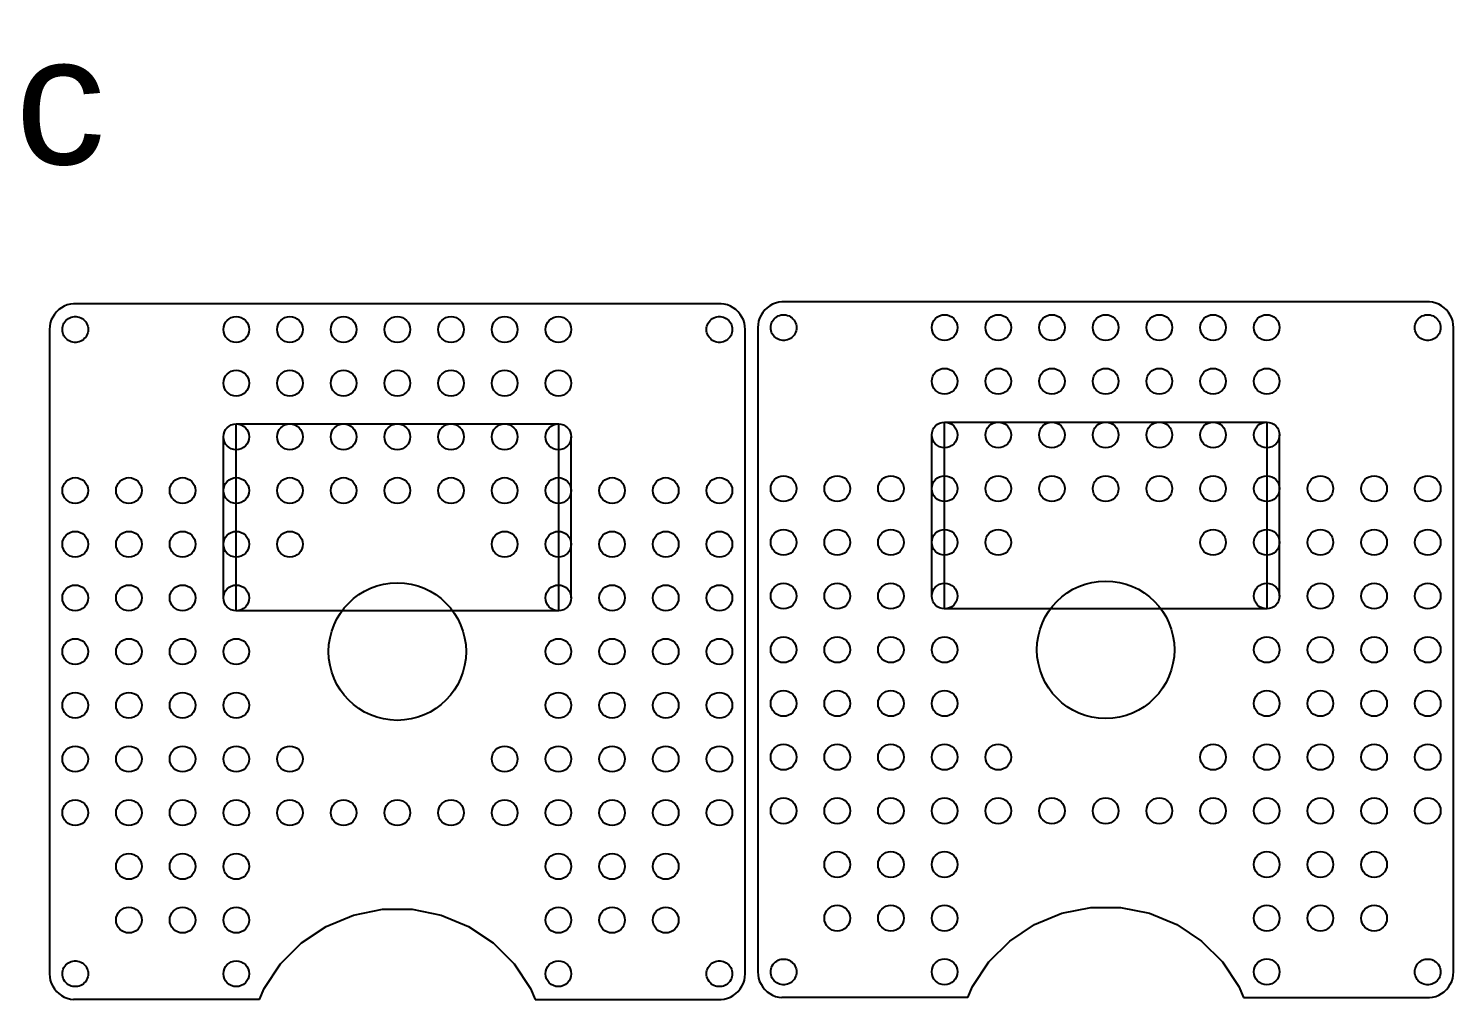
# Model space of a CAD drawing. Header units: millimetres. Extents: x 673 to 2234, y -140 to 410.
# Drawn here: x 1004.3 to 1336.2, y 184.2 to 410.3 of the extents above; entities that cross this region are included whole.
import ezdxf

# ---------------------------------------------------------------- set-up
doc = ezdxf.new("R2010")
doc.units = ezdxf.units.MM
doc.styles.get("Standard").update_dxf_attribs({"font": 'arial.ttf'})

msp = doc.modelspace()

# ---------------------------------------------------------------- linework, layer by layer
at = {"color": 7}
for p, q in [((1012.01, 345.25), (1011.4, 344.81)), ((1012.67, 345.62), (1012.01, 345.25)), ((1013.37, 345.89), (1012.67, 345.62)), ((1014.1, 346.08), (1013.37, 345.89)), ((1014.85, 346.18), (1014.1, 346.08)), ((1165.6, 346.18), (1014.85, 346.18)), ((1166.35, 346.08), (1165.6, 346.18)), ((1167.08, 345.89), (1166.35, 346.08)), ((1167.78, 345.62), (1167.08, 345.89)), ((1168.44, 345.25), (1167.78, 345.62)), ((1169.05, 344.81), (1168.44, 345.25)), ((1176.35, 345.25), (1175.8, 344.74)), ((1176.96, 345.69), (1176.35, 345.25)), ((1177.62, 346.06), (1176.96, 345.69)), ((1178.32, 346.33), (1177.62, 346.06)), ((1179.05, 346.52), (1178.32, 346.33)), ((1179.79, 346.62), (1179.05, 346.52)), ((1330.55, 346.62), (1179.79, 346.62)), ((1331.3, 346.52), (1330.55, 346.62)), ((1332.03, 346.33), (1331.3, 346.52)), ((1332.73, 346.06), (1332.03, 346.33)), ((1333.39, 345.69), (1332.73, 346.06)), ((1334, 345.25), (1333.39, 345.69)), ((1334.54, 344.74), (1334, 345.25)), ((1009.64, 342.4), (1009.41, 341.68)), ((1009.96, 343.08), (1009.64, 342.4)), ((1010.37, 343.71), (1009.96, 343.08)), ((1010.85, 344.29), (1010.37, 343.71)), ((1011.4, 344.81), (1010.85, 344.29)), ((1012.59, 341.63), (1012.8, 341.95)), ((1012.8, 341.95), (1013.04, 342.24)), ((1013.04, 342.24), (1013.31, 342.5)), ((1013.31, 342.5), (1013.61, 342.72)), ((1013.61, 342.72), (1013.94, 342.9)), ((1013.94, 342.9), (1014.3, 343.04)), ((1014.3, 343.04), (1014.66, 343.13)), ((1014.66, 343.13), (1015.03, 343.18)), ((1015.03, 343.18), (1015.41, 343.18)), ((1015.41, 343.18), (1015.78, 343.13)), ((1015.78, 343.13), (1016.15, 343.04)), ((1016.15, 343.04), (1016.5, 342.9)), ((1016.5, 342.9), (1016.83, 342.72)), ((1016.83, 342.72), (1017.13, 342.5)), ((1017.13, 342.5), (1017.41, 342.24)), ((1017.41, 342.24), (1017.65, 341.95)), ((1017.65, 341.95), (1017.85, 341.63)), ((1162.59, 341.63), (1162.8, 341.95)), ((1162.8, 341.95), (1163.04, 342.24)), ((1163.04, 342.24), (1163.31, 342.5)), ((1163.31, 342.5), (1163.61, 342.72)), ((1163.61, 342.72), (1163.94, 342.9)), ((1163.94, 342.9), (1164.3, 343.04)), ((1164.3, 343.04), (1164.66, 343.13)), ((1164.66, 343.13), (1165.03, 343.18)), ((1165.03, 343.18), (1165.41, 343.18)), ((1165.41, 343.18), (1165.78, 343.13)), ((1165.78, 343.13), (1166.15, 343.04)), ((1166.15, 343.04), (1166.5, 342.9)), ((1166.5, 342.9), (1166.83, 342.72)), ((1166.83, 342.72), (1167.13, 342.5)), ((1167.13, 342.5), (1167.41, 342.24)), ((1167.41, 342.24), (1167.65, 341.95)), ((1167.65, 341.95), (1167.85, 341.63)), ((1169.6, 344.29), (1169.05, 344.81)), ((1170.08, 343.71), (1169.6, 344.29)), ((1170.48, 343.08), (1170.08, 343.71)), ((1170.8, 342.4), (1170.48, 343.08)), ((1171.03, 341.68), (1170.8, 342.4)), ((1174.36, 342.12), (1174.22, 341.38)), ((1174.59, 342.84), (1174.36, 342.12)), ((1174.91, 343.52), (1174.59, 342.84)), ((1175.32, 344.15), (1174.91, 343.52)), ((1175.8, 344.74), (1175.32, 344.15)), ((1177.38, 341.73), (1177.54, 342.07)), ((1177.54, 342.07), (1177.74, 342.39)), ((1177.74, 342.39), (1177.98, 342.68)), ((1177.98, 342.68), (1178.26, 342.94)), ((1178.26, 342.94), (1178.56, 343.16)), ((1178.56, 343.16), (1178.89, 343.34)), ((1178.89, 343.34), (1179.24, 343.48)), ((1179.24, 343.48), (1179.61, 343.58)), ((1179.61, 343.58), (1179.98, 343.62)), ((1179.98, 343.62), (1180.36, 343.62)), ((1180.36, 343.62), (1180.73, 343.58)), ((1180.73, 343.58), (1181.1, 343.48)), ((1181.1, 343.48), (1181.45, 343.34)), ((1181.45, 343.34), (1181.78, 343.16)), ((1181.78, 343.16), (1182.08, 342.94)), ((1182.08, 342.94), (1182.36, 342.68)), ((1182.36, 342.68), (1182.6, 342.39)), ((1182.6, 342.39), (1182.8, 342.07)), ((1182.8, 342.07), (1182.96, 341.73)), ((1327.38, 341.73), (1327.54, 342.07)), ((1327.54, 342.07), (1327.74, 342.39)), ((1327.74, 342.39), (1327.98, 342.68)), ((1327.98, 342.68), (1328.26, 342.94)), ((1328.26, 342.94), (1328.56, 343.16)), ((1328.56, 343.16), (1328.89, 343.34)), ((1328.89, 343.34), (1329.24, 343.48)), ((1329.24, 343.48), (1329.61, 343.58)), ((1329.61, 343.58), (1329.98, 343.62)), ((1329.98, 343.62), (1330.36, 343.62)), ((1330.36, 343.62), (1330.73, 343.58)), ((1330.73, 343.58), (1331.1, 343.48)), ((1331.1, 343.48), (1331.45, 343.34)), ((1331.45, 343.34), (1331.78, 343.16)), ((1331.78, 343.16), (1332.08, 342.94)), ((1332.08, 342.94), (1332.36, 342.68)), ((1332.36, 342.68), (1332.6, 342.39)), ((1332.6, 342.39), (1332.8, 342.07)), ((1332.8, 342.07), (1332.96, 341.73)), ((1335.03, 344.15), (1334.54, 344.74)), ((1335.43, 343.52), (1335.03, 344.15)), ((1335.75, 342.84), (1335.43, 343.52)), ((1335.98, 342.12), (1335.75, 342.84)), ((1336.12, 341.38), (1335.98, 342.12)), ((1009.27, 340.94), (1009.22, 340.19)), ((1009.22, 340.19), (1009.22, 190.19)), ((1009.41, 341.68), (1009.27, 340.94)), ((1012.22, 340.19), (1012.25, 340.56)), ((1012.25, 339.81), (1012.22, 340.19)), ((1012.25, 340.56), (1012.32, 340.93)), ((1012.32, 339.44), (1012.25, 339.81)), ((1012.32, 340.93), (1012.43, 341.29)), ((1012.43, 339.08), (1012.32, 339.44)), ((1012.43, 341.29), (1012.59, 341.63)), ((1012.59, 338.74), (1012.43, 339.08)), ((1012.8, 338.42), (1012.59, 338.74)), ((1017.85, 338.74), (1017.65, 338.42)), ((1017.85, 341.63), (1018.01, 341.29)), ((1018.01, 339.08), (1017.85, 338.74)), ((1018.01, 341.29), (1018.13, 340.93)), ((1018.13, 339.44), (1018.01, 339.08)), ((1018.13, 340.93), (1018.2, 340.56)), ((1018.2, 339.81), (1018.13, 339.44)), ((1018.2, 340.56), (1018.22, 340.19)), ((1018.22, 340.19), (1018.2, 339.81)), ((1162.22, 340.19), (1162.25, 340.56)), ((1162.25, 339.81), (1162.22, 340.19)), ((1162.25, 340.56), (1162.32, 340.93)), ((1162.32, 339.44), (1162.25, 339.81)), ((1162.32, 340.93), (1162.43, 341.29)), ((1162.43, 339.08), (1162.32, 339.44)), ((1162.43, 341.29), (1162.59, 341.63)), ((1162.59, 338.74), (1162.43, 339.08)), ((1162.8, 338.42), (1162.59, 338.74)), ((1167.85, 338.74), (1167.65, 338.42)), ((1167.85, 341.63), (1168.01, 341.29)), ((1168.01, 339.08), (1167.85, 338.74)), ((1168.01, 341.29), (1168.13, 340.93)), ((1168.13, 339.44), (1168.01, 339.08)), ((1168.13, 340.93), (1168.2, 340.56)), ((1168.2, 339.81), (1168.13, 339.44)), ((1168.2, 340.56), (1168.22, 340.19)), ((1168.22, 340.19), (1168.2, 339.81)), ((1171.17, 340.94), (1171.03, 341.68)), ((1171.22, 340.19), (1171.17, 340.94)), ((1171.22, 190.19), (1171.22, 340.19)), ((1174.22, 341.38), (1174.17, 340.63)), ((1174.17, 340.63), (1174.17, 190.63)), ((1177.17, 340.63), (1177.19, 341)), ((1177.19, 340.25), (1177.17, 340.63)), ((1177.19, 341), (1177.27, 341.37)), ((1177.27, 339.88), (1177.19, 340.25)), ((1177.27, 341.37), (1177.38, 341.73)), ((1177.38, 339.52), (1177.27, 339.88)), ((1177.54, 339.18), (1177.38, 339.52)), ((1177.74, 338.86), (1177.54, 339.18)), ((1177.98, 338.57), (1177.74, 338.86)), ((1178.26, 338.32), (1177.98, 338.57)), ((1182.36, 338.57), (1182.08, 338.32)), ((1182.6, 338.86), (1182.36, 338.57)), ((1182.8, 339.18), (1182.6, 338.86)), ((1182.96, 339.52), (1182.8, 339.18)), ((1182.96, 341.73), (1183.08, 341.37)), ((1183.08, 339.88), (1182.96, 339.52)), ((1183.08, 341.37), (1183.15, 341)), ((1183.15, 340.25), (1183.08, 339.88)), ((1183.15, 341), (1183.17, 340.63)), ((1183.17, 340.63), (1183.15, 340.25)), ((1327.17, 340.63), (1327.19, 341)), ((1327.19, 340.25), (1327.17, 340.63)), ((1327.19, 341), (1327.27, 341.37)), ((1327.27, 339.88), (1327.19, 340.25)), ((1327.27, 341.37), (1327.38, 341.73)), ((1327.38, 339.52), (1327.27, 339.88)), ((1327.54, 339.18), (1327.38, 339.52)), ((1327.74, 338.86), (1327.54, 339.18)), ((1327.98, 338.57), (1327.74, 338.86)), ((1328.26, 338.32), (1327.98, 338.57)), ((1332.36, 338.57), (1332.08, 338.32)), ((1332.6, 338.86), (1332.36, 338.57)), ((1332.8, 339.18), (1332.6, 338.86)), ((1332.96, 339.52), (1332.8, 339.18)), ((1332.96, 341.73), (1333.08, 341.37)), ((1333.08, 339.88), (1332.96, 339.52)), ((1333.08, 341.37), (1333.15, 341)), ((1333.15, 340.25), (1333.08, 339.88)), ((1333.15, 341), (1333.17, 340.63)), ((1333.17, 340.63), (1333.15, 340.25)), ((1336.17, 340.63), (1336.12, 341.38)), ((1336.17, 190.63), (1336.17, 340.63)), ((1013.04, 338.13), (1012.8, 338.42)), ((1013.31, 337.88), (1013.04, 338.13)), ((1013.61, 337.65), (1013.31, 337.88)), ((1013.94, 337.47), (1013.61, 337.65)), ((1014.3, 337.33), (1013.94, 337.47)), ((1014.66, 337.24), (1014.3, 337.33)), ((1015.03, 337.19), (1014.66, 337.24)), ((1015.41, 337.19), (1015.03, 337.19)), ((1015.78, 337.24), (1015.41, 337.19)), ((1016.15, 337.33), (1015.78, 337.24)), ((1016.5, 337.47), (1016.15, 337.33)), ((1016.83, 337.65), (1016.5, 337.47)), ((1017.13, 337.88), (1016.83, 337.65)), ((1017.41, 338.13), (1017.13, 337.88)), ((1017.65, 338.42), (1017.41, 338.13)), ((1163.04, 338.13), (1162.8, 338.42)), ((1163.31, 337.88), (1163.04, 338.13)), ((1163.61, 337.65), (1163.31, 337.88)), ((1163.94, 337.47), (1163.61, 337.65)), ((1164.3, 337.33), (1163.94, 337.47)), ((1164.66, 337.24), (1164.3, 337.33)), ((1165.03, 337.19), (1164.66, 337.24)), ((1165.41, 337.19), (1165.03, 337.19)), ((1165.78, 337.24), (1165.41, 337.19)), ((1166.15, 337.33), (1165.78, 337.24)), ((1166.5, 337.47), (1166.15, 337.33)), ((1166.83, 337.65), (1166.5, 337.47)), ((1167.13, 337.88), (1166.83, 337.65)), ((1167.41, 338.13), (1167.13, 337.88)), ((1167.65, 338.42), (1167.41, 338.13)), ((1178.56, 338.1), (1178.26, 338.32)), ((1178.89, 337.91), (1178.56, 338.1)), ((1179.24, 337.78), (1178.89, 337.91)), ((1179.61, 337.68), (1179.24, 337.78)), ((1179.98, 337.63), (1179.61, 337.68)), ((1180.36, 337.63), (1179.98, 337.63)), ((1180.73, 337.68), (1180.36, 337.63)), ((1181.1, 337.78), (1180.73, 337.68)), ((1181.45, 337.91), (1181.1, 337.78)), ((1181.78, 338.1), (1181.45, 337.91)), ((1182.08, 338.32), (1181.78, 338.1)), ((1328.56, 338.1), (1328.26, 338.32)), ((1328.89, 337.91), (1328.56, 338.1)), ((1329.24, 337.78), (1328.89, 337.91)), ((1329.61, 337.68), (1329.24, 337.78)), ((1329.98, 337.63), (1329.61, 337.68)), ((1330.36, 337.63), (1329.98, 337.63)), ((1330.73, 337.68), (1330.36, 337.63)), ((1331.1, 337.78), (1330.73, 337.68)), ((1331.45, 337.91), (1331.1, 337.78)), ((1331.78, 338.1), (1331.45, 337.91)), ((1332.08, 338.32), (1331.78, 338.1)), ((1013.04, 192.24), (1013.31, 192.5)), ((1013.31, 192.5), (1013.61, 192.72)), ((1013.61, 192.72), (1013.94, 192.9)), ((1013.94, 192.9), (1014.3, 193.04)), ((1014.3, 193.04), (1014.66, 193.13)), ((1014.66, 193.13), (1015.03, 193.18)), ((1015.03, 193.18), (1015.41, 193.18)), ((1015.41, 193.18), (1015.78, 193.13)), ((1015.78, 193.13), (1016.15, 193.04)), ((1016.15, 193.04), (1016.5, 192.9)), ((1016.5, 192.9), (1016.83, 192.72)), ((1016.83, 192.72), (1017.13, 192.5)), ((1017.13, 192.5), (1017.41, 192.24)), ((1163.04, 192.24), (1163.31, 192.5)), ((1163.31, 192.5), (1163.61, 192.72)), ((1163.61, 192.72), (1163.94, 192.9)), ((1163.94, 192.9), (1164.3, 193.04)), ((1164.3, 193.04), (1164.66, 193.13)), ((1164.66, 193.13), (1165.03, 193.18)), ((1165.03, 193.18), (1165.41, 193.18)), ((1165.41, 193.18), (1165.78, 193.13)), ((1165.78, 193.13), (1166.15, 193.04)), ((1166.15, 193.04), (1166.5, 192.9)), ((1166.5, 192.9), (1166.83, 192.72)), ((1166.83, 192.72), (1167.13, 192.5)), ((1167.13, 192.5), (1167.41, 192.24)), ((1177.74, 192.39), (1177.98, 192.68)), ((1177.98, 192.68), (1178.26, 192.94)), ((1178.26, 192.94), (1178.56, 193.16)), ((1178.56, 193.16), (1178.89, 193.34)), ((1178.89, 193.34), (1179.24, 193.48)), ((1179.24, 193.48), (1179.61, 193.58)), ((1179.61, 193.58), (1179.98, 193.62)), ((1179.98, 193.62), (1180.36, 193.62)), ((1180.36, 193.62), (1180.73, 193.58)), ((1180.73, 193.58), (1181.1, 193.48)), ((1181.1, 193.48), (1181.45, 193.34)), ((1181.45, 193.34), (1181.78, 193.16)), ((1181.78, 193.16), (1182.08, 192.94)), ((1182.08, 192.94), (1182.36, 192.68)), ((1182.36, 192.68), (1182.6, 192.39)), ((1327.74, 192.39), (1327.98, 192.68)), ((1327.98, 192.68), (1328.26, 192.94)), ((1328.26, 192.94), (1328.56, 193.16)), ((1328.56, 193.16), (1328.89, 193.34)), ((1328.89, 193.34), (1329.24, 193.48)), ((1329.24, 193.48), (1329.61, 193.58)), ((1329.61, 193.58), (1329.98, 193.62)), ((1329.98, 193.62), (1330.36, 193.62)), ((1330.36, 193.62), (1330.73, 193.58)), ((1330.73, 193.58), (1331.1, 193.48)), ((1331.1, 193.48), (1331.45, 193.34)), ((1331.45, 193.34), (1331.78, 193.16)), ((1331.78, 193.16), (1332.08, 192.94)), ((1332.08, 192.94), (1332.36, 192.68)), ((1332.36, 192.68), (1332.6, 192.39)), ((1009.22, 190.19), (1009.27, 189.43)), ((1009.27, 189.43), (1009.41, 188.69)), ((1012.22, 190.19), (1012.25, 190.56)), ((1012.25, 189.81), (1012.22, 190.19)), ((1012.25, 190.56), (1012.32, 190.93)), ((1012.32, 189.44), (1012.25, 189.81)), ((1012.32, 190.93), (1012.43, 191.29)), ((1012.43, 189.08), (1012.32, 189.44)), ((1012.43, 191.29), (1012.59, 191.63)), ((1012.59, 191.63), (1012.8, 191.95)), ((1012.8, 191.95), (1013.04, 192.24)), ((1017.41, 192.24), (1017.65, 191.95)), ((1017.65, 191.95), (1017.85, 191.63)), ((1017.85, 191.63), (1018.01, 191.29)), ((1018.01, 191.29), (1018.13, 190.93)), ((1018.13, 189.44), (1018.01, 189.08)), ((1018.13, 190.93), (1018.2, 190.56)), ((1018.2, 189.81), (1018.13, 189.44)), ((1018.2, 190.56), (1018.22, 190.19)), ((1018.22, 190.19), (1018.2, 189.81)), ((1162.22, 190.19), (1162.25, 190.56)), ((1162.25, 189.81), (1162.22, 190.19)), ((1162.25, 190.56), (1162.32, 190.93)), ((1162.32, 189.44), (1162.25, 189.81)), ((1162.32, 190.93), (1162.43, 191.29)), ((1162.43, 189.08), (1162.32, 189.44)), ((1162.43, 191.29), (1162.59, 191.63)), ((1162.59, 191.63), (1162.8, 191.95)), ((1162.8, 191.95), (1163.04, 192.24)), ((1167.41, 192.24), (1167.65, 191.95)), ((1167.65, 191.95), (1167.85, 191.63)), ((1167.85, 191.63), (1168.01, 191.29)), ((1168.01, 191.29), (1168.13, 190.93)), ((1168.13, 189.44), (1168.01, 189.08)), ((1168.13, 190.93), (1168.2, 190.56)), ((1168.2, 189.81), (1168.13, 189.44)), ((1168.2, 190.56), (1168.22, 190.19)), ((1168.22, 190.19), (1168.2, 189.81)), ((1171.03, 188.69), (1171.17, 189.43)), ((1171.17, 189.43), (1171.22, 190.19)), ((1174.17, 190.63), (1174.22, 189.88)), ((1174.22, 189.88), (1174.36, 189.14)), ((1177.17, 190.63), (1177.19, 191)), ((1177.19, 190.25), (1177.17, 190.63)), ((1177.19, 191), (1177.27, 191.37)), ((1177.27, 189.88), (1177.19, 190.25)), ((1177.27, 191.37), (1177.38, 191.73)), ((1177.38, 189.52), (1177.27, 189.88)), ((1177.38, 191.73), (1177.54, 192.07)), ((1177.54, 189.18), (1177.38, 189.52)), ((1177.54, 192.07), (1177.74, 192.39)), ((1177.74, 188.86), (1177.54, 189.18)), ((1182.6, 192.39), (1182.8, 192.07)), ((1182.8, 189.18), (1182.6, 188.86)), ((1182.8, 192.07), (1182.96, 191.73)), ((1182.96, 189.52), (1182.8, 189.18)), ((1182.96, 191.73), (1183.08, 191.37)), ((1183.08, 189.88), (1182.96, 189.52)), ((1183.08, 191.37), (1183.15, 191)), ((1183.15, 190.25), (1183.08, 189.88)), ((1183.15, 191), (1183.17, 190.63)), ((1183.17, 190.63), (1183.15, 190.25)), ((1327.17, 190.63), (1327.19, 191)), ((1327.19, 190.25), (1327.17, 190.63)), ((1327.19, 191), (1327.27, 191.37)), ((1327.27, 189.88), (1327.19, 190.25)), ((1327.27, 191.37), (1327.38, 191.73)), ((1327.38, 189.52), (1327.27, 189.88)), ((1327.38, 191.73), (1327.54, 192.07)), ((1327.54, 189.18), (1327.38, 189.52)), ((1327.54, 192.07), (1327.74, 192.39)), ((1327.74, 188.86), (1327.54, 189.18)), ((1332.6, 192.39), (1332.8, 192.07)), ((1332.8, 189.18), (1332.6, 188.86)), ((1332.8, 192.07), (1332.96, 191.73)), ((1332.96, 189.52), (1332.8, 189.18)), ((1332.96, 191.73), (1333.08, 191.37)), ((1333.08, 189.88), (1332.96, 189.52)), ((1333.08, 191.37), (1333.15, 191)), ((1333.15, 190.25), (1333.08, 189.88)), ((1333.15, 191), (1333.17, 190.63)), ((1333.17, 190.63), (1333.15, 190.25)), ((1335.98, 189.14), (1336.12, 189.88)), ((1336.12, 189.88), (1336.17, 190.63)), ((1009.41, 188.69), (1009.64, 187.98)), ((1009.64, 187.98), (1009.96, 187.3)), ((1009.96, 187.3), (1010.37, 186.66)), ((1010.37, 186.66), (1010.85, 186.08)), ((1010.85, 186.08), (1011.4, 185.56)), ((1012.59, 188.74), (1012.43, 189.08)), ((1012.8, 188.42), (1012.59, 188.74)), ((1013.04, 188.13), (1012.8, 188.42)), ((1013.31, 187.88), (1013.04, 188.13)), ((1013.61, 187.65), (1013.31, 187.88)), ((1013.94, 187.47), (1013.61, 187.65)), ((1014.3, 187.33), (1013.94, 187.47)), ((1014.66, 187.24), (1014.3, 187.33)), ((1015.03, 187.19), (1014.66, 187.24)), ((1015.41, 187.19), (1015.03, 187.19)), ((1015.78, 187.24), (1015.41, 187.19)), ((1016.15, 187.33), (1015.78, 187.24)), ((1016.5, 187.47), (1016.15, 187.33)), ((1016.83, 187.65), (1016.5, 187.47)), ((1017.13, 187.88), (1016.83, 187.65)), ((1017.41, 188.13), (1017.13, 187.88)), ((1017.65, 188.42), (1017.41, 188.13)), ((1017.85, 188.74), (1017.65, 188.42)), ((1018.01, 189.08), (1017.85, 188.74)), ((1162.59, 188.74), (1162.43, 189.08)), ((1162.8, 188.42), (1162.59, 188.74)), ((1163.04, 188.13), (1162.8, 188.42)), ((1163.31, 187.88), (1163.04, 188.13)), ((1163.61, 187.65), (1163.31, 187.88)), ((1163.94, 187.47), (1163.61, 187.65)), ((1164.3, 187.33), (1163.94, 187.47)), ((1164.66, 187.24), (1164.3, 187.33)), ((1165.03, 187.19), (1164.66, 187.24)), ((1165.41, 187.19), (1165.03, 187.19)), ((1165.78, 187.24), (1165.41, 187.19)), ((1166.15, 187.33), (1165.78, 187.24)), ((1166.5, 187.47), (1166.15, 187.33)), ((1166.83, 187.65), (1166.5, 187.47)), ((1167.13, 187.88), (1166.83, 187.65)), ((1167.41, 188.13), (1167.13, 187.88)), ((1167.65, 188.42), (1167.41, 188.13)), ((1167.85, 188.74), (1167.65, 188.42)), ((1168.01, 189.08), (1167.85, 188.74)), ((1169.05, 185.56), (1169.6, 186.08)), ((1169.6, 186.08), (1170.08, 186.66)), ((1170.08, 186.66), (1170.48, 187.3)), ((1170.48, 187.3), (1170.8, 187.98)), ((1170.8, 187.98), (1171.03, 188.69)), ((1174.36, 189.14), (1174.59, 188.42)), ((1174.59, 188.42), (1174.91, 187.74)), ((1174.91, 187.74), (1175.32, 187.1)), ((1175.32, 187.1), (1175.8, 186.52)), ((1175.8, 186.52), (1176.35, 186.01)), ((1176.35, 186.01), (1176.96, 185.56)), ((1177.98, 188.57), (1177.74, 188.86)), ((1178.26, 188.32), (1177.98, 188.57)), ((1178.56, 188.1), (1178.26, 188.32)), ((1178.89, 187.91), (1178.56, 188.1)), ((1179.24, 187.78), (1178.89, 187.91)), ((1179.61, 187.68), (1179.24, 187.78)), ((1179.98, 187.63), (1179.61, 187.68)), ((1180.36, 187.63), (1179.98, 187.63)), ((1180.73, 187.68), (1180.36, 187.63)), ((1181.1, 187.78), (1180.73, 187.68)), ((1181.45, 187.91), (1181.1, 187.78)), ((1181.78, 188.1), (1181.45, 187.91)), ((1182.08, 188.32), (1181.78, 188.1)), ((1182.36, 188.57), (1182.08, 188.32)), ((1182.6, 188.86), (1182.36, 188.57)), ((1327.98, 188.57), (1327.74, 188.86)), ((1328.26, 188.32), (1327.98, 188.57)), ((1328.56, 188.1), (1328.26, 188.32)), ((1328.89, 187.91), (1328.56, 188.1)), ((1329.24, 187.78), (1328.89, 187.91)), ((1329.61, 187.68), (1329.24, 187.78)), ((1329.98, 187.63), (1329.61, 187.68)), ((1330.36, 187.63), (1329.98, 187.63)), ((1330.73, 187.68), (1330.36, 187.63)), ((1331.1, 187.78), (1330.73, 187.68)), ((1331.45, 187.91), (1331.1, 187.78)), ((1331.78, 188.1), (1331.45, 187.91)), ((1332.08, 188.32), (1331.78, 188.1)), ((1332.36, 188.57), (1332.08, 188.32)), ((1332.6, 188.86), (1332.36, 188.57)), ((1333.39, 185.56), (1334, 186.01)), ((1334, 186.01), (1334.54, 186.52)), ((1334.54, 186.52), (1335.03, 187.1)), ((1335.03, 187.1), (1335.43, 187.74)), ((1335.43, 187.74), (1335.75, 188.42)), ((1335.75, 188.42), (1335.98, 189.14)), ((1011.4, 185.56), (1012.01, 185.12)), ((1012.01, 185.12), (1012.67, 184.76)), ((1012.67, 184.76), (1013.37, 184.48)), ((1013.37, 184.48), (1014.1, 184.29)), ((1014.1, 184.29), (1014.85, 184.2)), ((1165.6, 184.2), (1166.35, 184.29)), ((1166.35, 184.29), (1167.08, 184.48)), ((1167.08, 184.48), (1167.78, 184.76)), ((1167.78, 184.76), (1168.44, 185.12)), ((1168.44, 185.12), (1169.05, 185.56)), ((1176.96, 185.56), (1177.62, 185.2)), ((1177.62, 185.2), (1178.32, 184.92)), ((1178.32, 184.92), (1179.05, 184.73)), ((1179.05, 184.73), (1179.79, 184.64)), ((1330.55, 184.64), (1331.3, 184.73)), ((1331.3, 184.73), (1332.03, 184.92)), ((1332.03, 184.92), (1332.73, 185.2)), ((1332.73, 185.2), (1333.39, 185.56))]:
    msp.add_line(p, q, dxfattribs=at)
for points in [[(1217.67, 318.63), (1292.67, 318.63), (1292.67, 275.13), (1217.67, 275.13), (1217.67, 318.63)], [(1052.72, 318.19), (1127.72, 318.19), (1127.72, 274.69), (1052.72, 274.69), (1052.72, 318.19)], [(1214.67, 278.13), (1214.67, 315.63)], [(1295.67, 278.13), (1295.67, 315.63)], [(1049.72, 277.69), (1049.72, 315.19)], [(1130.72, 277.69), (1130.72, 315.19)], [(1058.14, 184.2), (1059.21, 186.77), (1063.04, 192.5), (1067.91, 197.37), (1073.64, 201.2), (1080.01, 203.84), (1086.78, 205.19), (1093.67, 205.19), (1100.43, 203.84), (1106.8, 201.2), (1112.53, 197.37), (1117.41, 192.5), (1121.24, 186.77), (1122.3, 184.2)], [(1223.09, 184.64), (1224.15, 187.21), (1227.98, 192.94), (1232.86, 197.81), (1238.59, 201.64), (1244.96, 204.28), (1251.72, 205.63), (1258.62, 205.63), (1265.38, 204.28), (1271.75, 201.64), (1277.48, 197.81), (1282.36, 192.94), (1286.19, 187.21), (1287.25, 184.64)], [(1058.14, 184.2), (1014.85, 184.2)], [(1122.3, 184.2), (1165.6, 184.2)], [(1223.09, 184.64), (1179.79, 184.64)], [(1287.25, 184.64), (1330.55, 184.64)]]:
    msp.add_lwpolyline(points, dxfattribs=at)
for centre, radius in [((1052.72, 340.19), 3), ((1065.22, 340.19), 3), ((1077.72, 340.19), 3), ((1090.22, 340.19), 3), ((1102.72, 340.19), 3), ((1115.22, 340.19), 3), ((1127.72, 340.19), 3), ((1217.67, 340.63), 3), ((1230.17, 340.63), 3), ((1242.67, 340.63), 3), ((1255.17, 340.63), 3), ((1267.67, 340.63), 3), ((1280.17, 340.63), 3), ((1292.67, 340.63), 3), ((1052.72, 327.69), 3), ((1065.22, 327.69), 3), ((1077.72, 327.69), 3), ((1090.22, 327.69), 3), ((1102.72, 327.69), 3), ((1115.22, 327.69), 3), ((1127.72, 327.69), 3), ((1217.67, 328.13), 3), ((1230.17, 328.13), 3), ((1242.67, 328.13), 3), ((1255.17, 328.13), 3), ((1267.67, 328.13), 3), ((1280.17, 328.13), 3), ((1292.67, 328.13), 3), ((1217.67, 315.63), 3), ((1230.17, 315.63), 3), ((1242.67, 315.63), 3), ((1255.17, 315.63), 3), ((1267.67, 315.63), 3), ((1280.17, 315.63), 3), ((1292.67, 315.63), 3), ((1052.72, 315.19), 3), ((1065.22, 315.19), 3), ((1077.72, 315.19), 3), ((1090.22, 315.19), 3), ((1102.72, 315.19), 3), ((1115.22, 315.19), 3), ((1127.72, 315.19), 3), ((1015.22, 302.69), 3), ((1027.72, 302.69), 3), ((1040.22, 302.69), 3), ((1052.72, 302.69), 3), ((1065.22, 302.69), 3), ((1077.72, 302.69), 3), ((1090.22, 302.69), 3), ((1102.72, 302.69), 3), ((1115.22, 302.69), 3), ((1127.72, 302.69), 3), ((1140.22, 302.69), 3), ((1152.72, 302.69), 3), ((1165.22, 302.69), 3), ((1180.17, 303.13), 3), ((1192.67, 303.13), 3), ((1205.17, 303.13), 3), ((1217.67, 303.13), 3), ((1230.17, 303.13), 3), ((1242.67, 303.13), 3), ((1255.17, 303.13), 3), ((1267.67, 303.13), 3), ((1280.17, 303.13), 3), ((1292.67, 303.13), 3), ((1305.17, 303.13), 3), ((1317.67, 303.13), 3), ((1330.17, 303.13), 3), ((1015.22, 290.19), 3), ((1027.72, 290.19), 3), ((1040.22, 290.19), 3), ((1052.72, 290.19), 3), ((1065.22, 290.19), 3), ((1115.22, 290.19), 3), ((1127.72, 290.19), 3), ((1140.22, 290.19), 3), ((1152.72, 290.19), 3), ((1165.22, 290.19), 3), ((1180.17, 290.63), 3), ((1192.67, 290.63), 3), ((1205.17, 290.63), 3), ((1217.67, 290.63), 3), ((1230.17, 290.63), 3), ((1280.17, 290.63), 3), ((1292.67, 290.63), 3), ((1305.17, 290.63), 3), ((1317.67, 290.63), 3), ((1330.17, 290.63), 3), ((1015.22, 277.69), 3), ((1027.72, 277.69), 3), ((1040.22, 277.69), 3), ((1052.72, 277.69), 3), ((1090.22, 265.19), 16), ((1127.72, 277.69), 3), ((1140.22, 277.69), 3), ((1152.72, 277.69), 3), ((1165.22, 277.69), 3), ((1180.17, 278.13), 3), ((1192.67, 278.13), 3), ((1205.17, 278.13), 3), ((1217.67, 278.13), 3), ((1255.17, 265.63), 16), ((1292.67, 278.13), 3), ((1305.17, 278.13), 3), ((1317.67, 278.13), 3), ((1330.17, 278.13), 3), ((1015.22, 265.19), 3), ((1027.72, 265.19), 3), ((1040.22, 265.19), 3), ((1052.72, 265.19), 3), ((1127.72, 265.19), 3), ((1140.22, 265.19), 3), ((1152.72, 265.19), 3), ((1165.22, 265.19), 3), ((1180.17, 265.63), 3), ((1192.67, 265.63), 3), ((1205.17, 265.63), 3), ((1217.67, 265.63), 3), ((1292.67, 265.63), 3), ((1305.17, 265.63), 3), ((1317.67, 265.63), 3), ((1330.17, 265.63), 3), ((1015.22, 252.69), 3), ((1027.72, 252.69), 3), ((1040.22, 252.69), 3), ((1052.72, 252.69), 3), ((1127.72, 252.69), 3), ((1140.22, 252.69), 3), ((1152.72, 252.69), 3), ((1165.22, 252.69), 3), ((1180.17, 253.13), 3), ((1192.67, 253.13), 3), ((1205.17, 253.13), 3), ((1217.67, 253.13), 3), ((1292.67, 253.13), 3), ((1305.17, 253.13), 3), ((1317.67, 253.13), 3), ((1330.17, 253.13), 3), ((1015.22, 240.19), 3), ((1027.72, 240.19), 3), ((1040.22, 240.19), 3), ((1052.72, 240.19), 3), ((1065.22, 240.19), 3), ((1115.22, 240.19), 3), ((1127.72, 240.19), 3), ((1140.22, 240.19), 3), ((1152.72, 240.19), 3), ((1165.22, 240.19), 3), ((1180.17, 240.63), 3), ((1192.67, 240.63), 3), ((1205.17, 240.63), 3), ((1217.67, 240.63), 3), ((1230.17, 240.63), 3), ((1280.17, 240.63), 3), ((1292.67, 240.63), 3), ((1305.17, 240.63), 3), ((1317.67, 240.63), 3), ((1330.17, 240.63), 3), ((1015.22, 227.69), 3), ((1027.72, 227.69), 3), ((1040.22, 227.69), 3), ((1052.72, 227.69), 3), ((1065.22, 227.69), 3), ((1077.72, 227.69), 3), ((1090.22, 227.69), 3), ((1102.72, 227.69), 3), ((1115.22, 227.69), 3), ((1127.72, 227.69), 3), ((1140.22, 227.69), 3), ((1152.72, 227.69), 3), ((1165.22, 227.69), 3), ((1180.17, 228.13), 3), ((1192.67, 228.13), 3), ((1205.17, 228.13), 3), ((1217.67, 228.13), 3), ((1230.17, 228.13), 3), ((1242.67, 228.13), 3), ((1255.17, 228.13), 3), ((1267.67, 228.13), 3), ((1280.17, 228.13), 3), ((1292.67, 228.13), 3), ((1305.17, 228.13), 3), ((1317.67, 228.13), 3), ((1330.17, 228.13), 3), ((1027.72, 215.19), 3), ((1040.22, 215.19), 3), ((1052.72, 215.19), 3), ((1127.72, 215.19), 3), ((1140.22, 215.19), 3), ((1152.72, 215.19), 3), ((1192.67, 215.63), 3), ((1205.17, 215.63), 3), ((1217.67, 215.63), 3), ((1292.67, 215.63), 3), ((1305.17, 215.63), 3), ((1317.67, 215.63), 3), ((1192.67, 203.13), 3), ((1205.17, 203.13), 3), ((1217.67, 203.13), 3), ((1292.67, 203.13), 3), ((1305.17, 203.13), 3), ((1317.67, 203.13), 3), ((1027.72, 202.69), 3), ((1040.22, 202.69), 3), ((1052.72, 202.69), 3), ((1127.72, 202.69), 3), ((1140.22, 202.69), 3), ((1152.72, 202.69), 3), ((1052.72, 190.19), 3), ((1127.72, 190.19), 3), ((1217.67, 190.63), 3), ((1292.67, 190.63), 3)]:
    msp.add_circle(centre, radius, dxfattribs=at)

# ---------------------------------------------------------------- texts
at = {"color": 7, "insert": (691.57, 408.66), "char_height": 30, "width": 585.7981, "attachment_point": 1}
msp.add_mtext('{Body 5mm acrylic}', dxfattribs=at)

doc.saveas('drawing.dxf')
